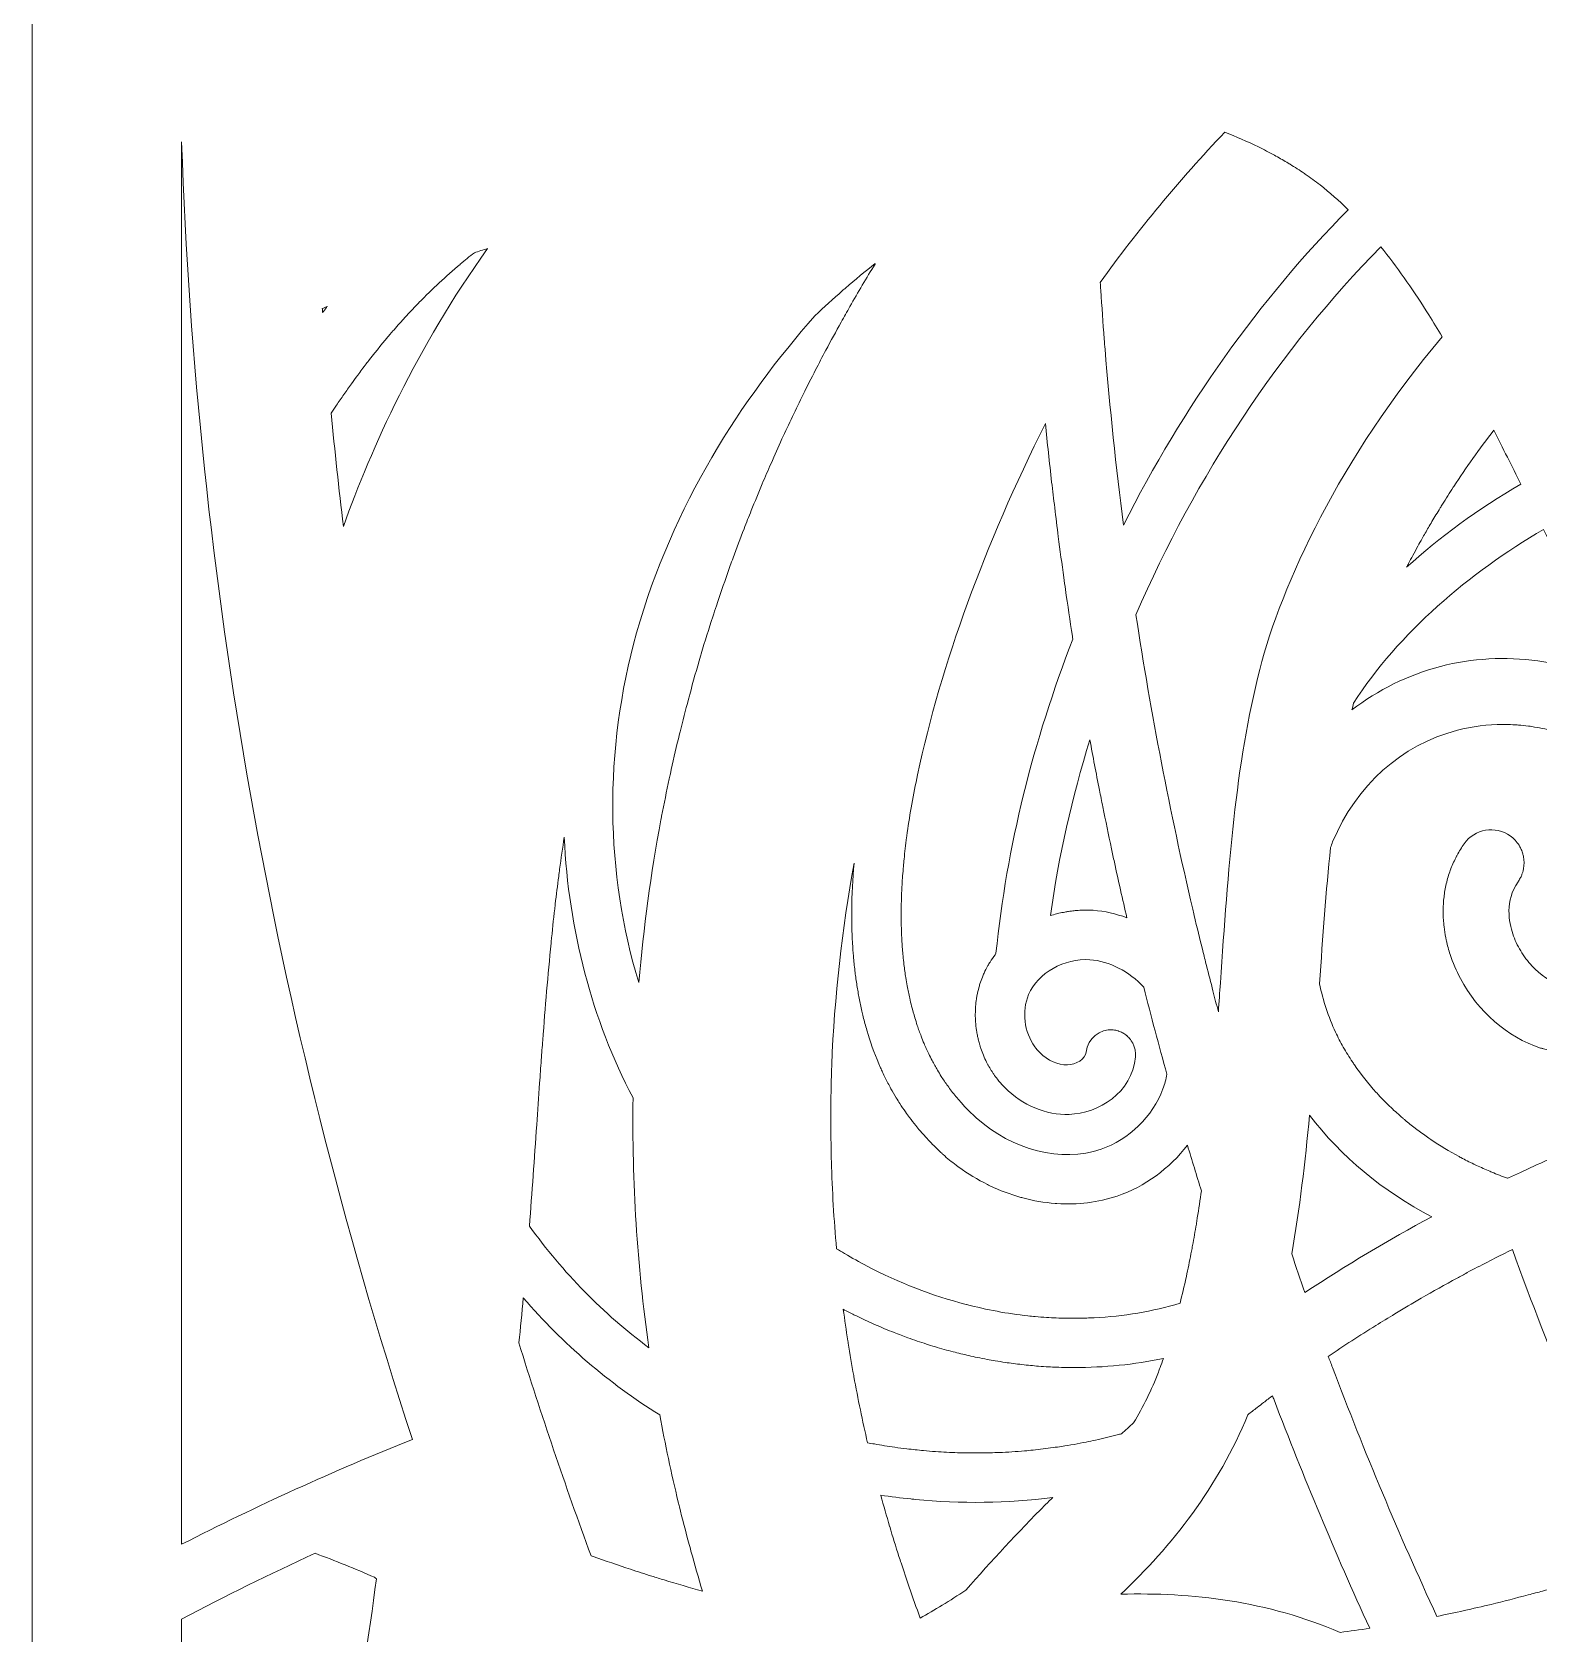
# Model space of a CAD drawing. Header units: millimetres. Extents: x -131 to 670, y -112 to 1620.
# Drawn here: x 284.9 to 345.3, y 655.9 to 720.2 of the extents above; entities that cross this region are included whole.
import ezdxf

# ---------------------------------------------------------------- set-up
doc = ezdxf.new("R2010")
doc.units = ezdxf.units.MM
doc.header["$MEASUREMENT"] = 0
doc.layers.add('Layer 2', color=7, linetype='Continuous')

msp = doc.modelspace()

# ---------------------------------------------------------------- linework, layer by layer
at = {"layer": 'Layer 2', "lineweight": 0}
msp.add_lwpolyline([(284.877, 1037.052), (284.877, 475.825), (670.175, 475.825), (670.175, 1037.052), (284.877, 1037.052)], dxfattribs=at)
for points, knots in [([(328.653, 700.398), (328.354, 702.739), (328.107, 705.092), (327.915, 707.457), (327.904, 707.593), (327.892, 707.73), (327.882, 707.867), (327.831, 708.518), (327.785, 709.17), (327.743, 709.824), (327.736, 709.929), (327.728, 710.033), (327.722, 710.139), (329.238, 712.246), (330.904, 714.26), (332.713, 716.163), (333.166, 715.988), (333.619, 715.792), (334.065, 715.575), (334.173, 715.522), (334.28, 715.465), (334.387, 715.409), (334.494, 715.354), (334.601, 715.301), (334.707, 715.243), (334.875, 715.152), (335.04, 715.055), (335.205, 714.956), (335.248, 714.93), (335.291, 714.907), (335.334, 714.88), (335.528, 714.762), (335.719, 714.638), (335.907, 714.509), (335.92, 714.5), (335.933, 714.492), (335.946, 714.483), (336.146, 714.345), (336.344, 714.201), (336.538, 714.05), (336.539, 714.05), (336.539, 714.049), (336.54, 714.048), (336.928, 713.747), (337.301, 713.42), (337.653, 713.066), (337.657, 713.062), (337.661, 713.058), (337.665, 713.054), (334.112, 709.468), (331.036, 705.131), (328.653, 700.398)], [0, 0, 0, 0, 1, 1, 1, 2, 2, 2, 3, 3, 3, 4, 4, 4, 5, 5, 5, 6, 6, 6, 7, 7, 7, 8, 8, 8, 9, 9, 9, 10, 10, 10, 11, 11, 11, 12, 12, 12, 13, 13, 13, 14, 14, 14, 15, 15, 15, 16, 16, 16, 17, 17, 17, 17]), ([(290.877, 715.773), (291.48, 698.283), (294.558, 680.789), (300.13, 663.72), (296.97, 662.458), (293.885, 661.05), (290.877, 659.512), (290.877, 659.512), (290.877, 715.773), (290.877, 715.773)], [0, 0, 0, 0, 1, 1, 1, 2, 2, 2, 3, 3, 3, 3]), ([(297.086, 705.209), (297.185, 705.356), (297.284, 705.502), (297.384, 705.646), (297.485, 705.791), (297.586, 705.934), (297.688, 706.076), (297.771, 706.19), (297.853, 706.303), (297.937, 706.416), (298.05, 706.568), (298.162, 706.722), (298.277, 706.871), (298.322, 706.93), (298.369, 706.988), (298.415, 707.046), (298.69, 707.401), (298.969, 707.743), (299.252, 708.074), (299.281, 708.108), (299.31, 708.142), (299.338, 708.176), (299.488, 708.348), (299.638, 708.516), (299.788, 708.682), (299.828, 708.725), (299.867, 708.768), (299.907, 708.811), (300.065, 708.983), (300.224, 709.153), (300.384, 709.317), (300.388, 709.321), (300.392, 709.324), (300.396, 709.329), (300.932, 709.878), (301.481, 710.39), (302.043, 710.863), (302.044, 710.865), (302.046, 710.866), (302.048, 710.868), (302.236, 711.026), (302.425, 711.181), (302.617, 711.33), (302.792, 711.384), (302.965, 711.442), (303.142, 711.493), (300.285, 707.484), (298.502, 703.529), (297.363, 700.351), (297.18, 701.862), (297.021, 703.378), (296.876, 704.895), (296.945, 705.001), (297.016, 705.105), (297.086, 705.209)], [0, 0, 0, 0, 1, 1, 1, 2, 2, 2, 3, 3, 3, 4, 4, 4, 5, 5, 5, 6, 6, 6, 7, 7, 7, 8, 8, 8, 9, 9, 9, 10, 10, 10, 11, 11, 11, 12, 12, 12, 13, 13, 13, 14, 14, 14, 15, 15, 15, 16, 16, 16, 17, 17, 17, 18, 18, 18, 18]), ([(334.118, 694.608), (333.144, 690.822), (332.85, 686.556), (332.539, 682.039), (332.513, 681.653), (332.486, 681.266), (332.459, 680.879), (332.385, 681.156), (332.315, 681.435), (332.243, 681.712), (332.155, 682.053), (332.065, 682.393), (331.979, 682.735), (331.93, 682.931), (331.883, 683.127), (331.834, 683.323), (331.718, 683.795), (331.602, 684.266), (331.49, 684.738), (331.47, 684.825), (331.45, 684.912), (331.43, 684.998), (330.516, 688.891), (329.759, 692.829), (329.154, 696.806), (331.55, 702.366), (334.939, 707.479), (338.977, 711.57), (338.978, 711.569), (338.98, 711.567), (338.981, 711.564), (339.614, 710.771), (340.216, 709.911), (340.794, 709.004), (340.83, 708.948), (340.867, 708.891), (340.903, 708.834), (341.084, 708.546), (341.264, 708.255), (341.44, 707.959), (337.314, 703.068), (334.994, 698.014), (334.118, 694.608)], [0, 0, 0, 0, 1, 1, 1, 2, 2, 2, 3, 3, 3, 4, 4, 4, 5, 5, 5, 6, 6, 6, 7, 7, 7, 8, 8, 8, 9, 9, 9, 10, 10, 10, 11, 11, 11, 12, 12, 12, 13, 13, 13, 14, 14, 14, 14]), ([(309.214, 682.051), (309.214, 682.049), (309.214, 682.049), (309.214, 682.048), (307.874, 686.405), (307.796, 691.343), (309.127, 696.076), (310.572, 701.214), (313.33, 705.459), (316.28, 708.802), (316.28, 708.802), (316.28, 708.802), (316.28, 708.803), (316.64, 709.146), (317.009, 709.482), (317.386, 709.81), (317.426, 709.844), (317.464, 709.878), (317.503, 709.912), (317.892, 710.248), (318.291, 710.576), (318.7, 710.894), (318.696, 710.887), (318.693, 710.881), (318.688, 710.874), (318.343, 710.312), (318.008, 709.743), (317.68, 709.17), (317.561, 708.962), (317.448, 708.752), (317.331, 708.542), (317.122, 708.169), (316.914, 707.796), (316.713, 707.419), (316.574, 707.156), (316.44, 706.891), (316.303, 706.627), (316.136, 706.301), (315.967, 705.975), (315.805, 705.647), (315.659, 705.351), (315.517, 705.054), (315.376, 704.756), (315.376, 704.755), (315.375, 704.754), (315.374, 704.753), (315.233, 704.455), (315.091, 704.157), (314.954, 703.857), (314.805, 703.532), (314.661, 703.205), (314.517, 702.877), (314.398, 702.604), (314.28, 702.332), (314.164, 702.058), (314.014, 701.703), (313.868, 701.346), (313.724, 700.988), (313.626, 700.744), (313.53, 700.5), (313.435, 700.255), (313.284, 699.867), (313.137, 699.477), (312.993, 699.086), (312.918, 698.88), (312.845, 698.673), (312.772, 698.466), (312.618, 698.035), (312.468, 697.603), (312.324, 697.168), (312.323, 697.167), (312.323, 697.167), (312.323, 697.166), (312.275, 697.02), (312.229, 696.874), (312.181, 696.727), (312.021, 696.231), (311.863, 695.734), (311.714, 695.234), (311.704, 695.204), (311.696, 695.173), (311.688, 695.142), (311.536, 694.633), (311.394, 694.121), (311.255, 693.607), (311.238, 693.543), (311.221, 693.478), (311.204, 693.413), (311.088, 692.978), (310.976, 692.542), (310.869, 692.105), (310.846, 692.01), (310.822, 691.916), (310.8, 691.822), (310.688, 691.358), (310.58, 690.894), (310.479, 690.427), (310.465, 690.361), (310.45, 690.296), (310.435, 690.229), (310.328, 689.728), (310.226, 689.225), (310.13, 688.722), (310.121, 688.673), (310.112, 688.625), (310.103, 688.576), (309.698, 686.42), (309.401, 684.242), (309.214, 682.051)], [0, 0, 0, 0, 1, 1, 1, 2, 2, 2, 3, 3, 3, 4, 4, 4, 5, 5, 5, 6, 6, 6, 7, 7, 7, 8, 8, 8, 9, 9, 9, 10, 10, 10, 11, 11, 11, 12, 12, 12, 13, 13, 13, 14, 14, 14, 15, 15, 15, 16, 16, 16, 17, 17, 17, 18, 18, 18, 19, 19, 19, 20, 20, 20, 21, 21, 21, 22, 22, 22, 23, 23, 23, 24, 24, 24, 25, 25, 25, 26, 26, 26, 27, 27, 27, 28, 28, 28, 29, 29, 29, 30, 30, 30, 31, 31, 31, 32, 32, 32, 33, 33, 33, 34, 34, 34, 35, 35, 35, 36, 36, 36, 36]), ([(296.723, 709.178), (296.712, 709.163), (296.7, 709.147), (296.688, 709.132), (296.635, 709.065), (296.582, 708.994), (296.529, 708.927), (296.525, 708.98), (296.522, 709.033), (296.519, 709.086), (296.587, 709.116), (296.655, 709.148), (296.723, 709.178)], [0, 0, 0, 0, 1, 1, 1, 2, 2, 2, 3, 3, 3, 4, 4, 4, 4]), ([(319.756, 685.643), (319.761, 685.751), (319.764, 685.858), (319.771, 685.967), (319.785, 686.211), (319.805, 686.461), (319.828, 686.713), (319.836, 686.809), (319.843, 686.903), (319.852, 687.001), (319.881, 687.285), (319.917, 687.576), (319.956, 687.869), (319.965, 687.938), (319.972, 688.006), (319.982, 688.075), (320.086, 688.818), (320.223, 689.588), (320.394, 690.386), (321.346, 694.845), (323.073, 699.577), (325.521, 704.484), (325.598, 703.698), (325.683, 702.913), (325.772, 702.129), (325.811, 701.785), (325.855, 701.442), (325.896, 701.099), (325.943, 700.712), (325.989, 700.325), (326.038, 699.939), (326.109, 699.392), (326.183, 698.846), (326.259, 698.3), (326.282, 698.139), (326.304, 697.977), (326.327, 697.815), (326.416, 697.191), (326.509, 696.568), (326.605, 695.946), (326.611, 695.907), (326.617, 695.867), (326.623, 695.828), (325.037, 691.753), (323.969, 687.487), (323.539, 683.223), (323.525, 683.205), (323.514, 683.185), (323.501, 683.167), (323.429, 683.071), (323.363, 682.972), (323.3, 682.871), (323.271, 682.823), (323.243, 682.776), (323.216, 682.728), (323.161, 682.629), (323.109, 682.529), (323.062, 682.425), (323.05, 682.399), (323.035, 682.375), (323.023, 682.348), (323.011, 682.32), (323.003, 682.29), (322.992, 682.261), (322.957, 682.172), (322.924, 682.083), (322.896, 681.992), (322.879, 681.941), (322.864, 681.89), (322.85, 681.838), (322.825, 681.744), (322.803, 681.65), (322.785, 681.555), (322.774, 681.501), (322.765, 681.448), (322.757, 681.394), (322.742, 681.294), (322.73, 681.194), (322.722, 681.093), (322.718, 681.044), (322.715, 680.995), (322.714, 680.946), (322.709, 680.839), (322.708, 680.731), (322.712, 680.624), (322.713, 680.604), (322.711, 680.584), (322.712, 680.565), (322.713, 680.53), (322.719, 680.496), (322.721, 680.461), (322.727, 680.385), (322.733, 680.308), (322.743, 680.232), (322.749, 680.181), (322.758, 680.131), (322.766, 680.081), (322.777, 680.016), (322.788, 679.952), (322.802, 679.888), (322.812, 679.838), (322.824, 679.788), (322.836, 679.739), (322.853, 679.672), (322.872, 679.606), (322.891, 679.54), (322.905, 679.495), (322.917, 679.451), (322.932, 679.407), (322.963, 679.316), (322.997, 679.225), (323.034, 679.135), (323.044, 679.111), (323.054, 679.087), (323.064, 679.062), (323.106, 678.966), (323.152, 678.873), (323.201, 678.78), (323.219, 678.746), (323.239, 678.713), (323.258, 678.679), (323.297, 678.61), (323.337, 678.542), (323.381, 678.476), (323.403, 678.442), (323.425, 678.408), (323.448, 678.374), (323.495, 678.307), (323.545, 678.24), (323.596, 678.175), (323.617, 678.148), (323.637, 678.121), (323.659, 678.095), (323.735, 678.004), (323.813, 677.916), (323.896, 677.833), (324.608, 677.121), (325.546, 676.73), (326.47, 676.76), (327.655, 676.8), (328.991, 677.621), (329.135, 679.064), (329.143, 679.144), (329.138, 679.222), (329.127, 679.298), (329.125, 679.317), (329.12, 679.334), (329.116, 679.352), (329.105, 679.407), (329.091, 679.461), (329.071, 679.513), (329.062, 679.535), (329.053, 679.557), (329.043, 679.579), (329.021, 679.625), (328.996, 679.668), (328.967, 679.711), (328.954, 679.73), (328.943, 679.751), (328.928, 679.77), (328.889, 679.82), (328.846, 679.866), (328.798, 679.908), (328.791, 679.914), (328.786, 679.921), (328.78, 679.927), (328.734, 679.965), (328.683, 679.998), (328.63, 680.028), (328.623, 680.032), (328.616, 680.035), (328.608, 680.039), (328.56, 680.064), (328.51, 680.086), (328.457, 680.103), (328.449, 680.106), (328.441, 680.109), (328.433, 680.111), (328.373, 680.129), (328.31, 680.144), (328.244, 680.15), (327.699, 680.205), (327.213, 679.807), (327.159, 679.261), (327.131, 678.979), (326.737, 678.756), (326.403, 678.745), (326.032, 678.733), (325.618, 678.917), (325.297, 679.238), (325.224, 679.311), (325.157, 679.39), (325.097, 679.474), (324.672, 680.065), (324.563, 680.898), (324.849, 681.566), (325.22, 682.434), (326.277, 683.036), (327.306, 682.966), (328.09, 682.913), (328.879, 682.497), (329.465, 681.862), (329.761, 680.694), (330.073, 679.53), (330.396, 678.37), (330.356, 678.17), (330.307, 677.973), (330.236, 677.783), (329.825, 676.673), (328.874, 675.746), (327.754, 675.364), (326.166, 674.821), (324.2, 675.316), (322.745, 676.626), (322.561, 676.791), (322.385, 676.964), (322.218, 677.146), (322.182, 677.184), (322.151, 677.226), (322.117, 677.265), (321.994, 677.404), (321.872, 677.543), (321.758, 677.691), (321.705, 677.76), (321.657, 677.835), (321.606, 677.906), (321.516, 678.031), (321.426, 678.155), (321.342, 678.285), (321.291, 678.366), (321.245, 678.451), (321.196, 678.534), (321.12, 678.662), (321.044, 678.79), (320.974, 678.924), (320.927, 679.012), (320.886, 679.104), (320.843, 679.194), (320.777, 679.33), (320.712, 679.465), (320.653, 679.606), (320.613, 679.7), (320.577, 679.798), (320.539, 679.895), (320.484, 680.039), (320.429, 680.183), (320.38, 680.332), (320.346, 680.432), (320.316, 680.535), (320.285, 680.638), (320.239, 680.79), (320.195, 680.944), (320.155, 681.102), (320.128, 681.207), (320.104, 681.314), (320.079, 681.422), (320.043, 681.584), (320.008, 681.748), (319.978, 681.916), (319.958, 682.025), (319.939, 682.136), (319.922, 682.247), (319.894, 682.421), (319.87, 682.597), (319.849, 682.776), (319.836, 682.888), (319.823, 683), (319.812, 683.114), (319.794, 683.301), (319.78, 683.49), (319.769, 683.682), (319.762, 683.795), (319.755, 683.908), (319.75, 684.023), (319.742, 684.225), (319.739, 684.43), (319.738, 684.637), (319.737, 684.749), (319.735, 684.861), (319.737, 684.975), (319.739, 685.194), (319.747, 685.418), (319.756, 685.643)], [0, 0, 0, 0, 1, 1, 1, 2, 2, 2, 3, 3, 3, 4, 4, 4, 5, 5, 5, 6, 6, 6, 7, 7, 7, 8, 8, 8, 9, 9, 9, 10, 10, 10, 11, 11, 11, 12, 12, 12, 13, 13, 13, 14, 14, 14, 15, 15, 15, 16, 16, 16, 17, 17, 17, 18, 18, 18, 19, 19, 19, 20, 20, 20, 21, 21, 21, 22, 22, 22, 23, 23, 23, 24, 24, 24, 25, 25, 25, 26, 26, 26, 27, 27, 27, 28, 28, 28, 29, 29, 29, 30, 30, 30, 31, 31, 31, 32, 32, 32, 33, 33, 33, 34, 34, 34, 35, 35, 35, 36, 36, 36, 37, 37, 37, 38, 38, 38, 39, 39, 39, 40, 40, 40, 41, 41, 41, 42, 42, 42, 43, 43, 43, 44, 44, 44, 45, 45, 45, 46, 46, 46, 47, 47, 47, 48, 48, 48, 49, 49, 49, 50, 50, 50, 51, 51, 51, 52, 52, 52, 53, 53, 53, 54, 54, 54, 55, 55, 55, 56, 56, 56, 57, 57, 57, 58, 58, 58, 59, 59, 59, 60, 60, 60, 61, 61, 61, 62, 62, 62, 63, 63, 63, 64, 64, 64, 65, 65, 65, 66, 66, 66, 67, 67, 67, 68, 68, 68, 69, 69, 69, 70, 70, 70, 71, 71, 71, 72, 72, 72, 73, 73, 73, 74, 74, 74, 75, 75, 75, 76, 76, 76, 77, 77, 77, 78, 78, 78, 79, 79, 79, 80, 80, 80, 81, 81, 81, 82, 82, 82, 83, 83, 83, 84, 84, 84, 85, 85, 85, 86, 86, 86, 87, 87, 87, 88, 88, 88, 89, 89, 89, 90, 90, 90, 91, 91, 91, 92, 92, 92, 93, 93, 93, 94, 94, 94, 94]), ([(344.59, 702.044), (342.858, 701.044), (341.33, 699.911), (340.008, 698.709), (340.034, 698.759), (340.059, 698.809), (340.085, 698.859), (340.141, 698.967), (340.199, 699.075), (340.257, 699.184), (340.325, 699.31), (340.393, 699.436), (340.463, 699.563), (340.518, 699.661), (340.572, 699.76), (340.628, 699.859), (340.712, 700.007), (340.797, 700.156), (340.884, 700.306), (340.93, 700.384), (340.976, 700.464), (341.023, 700.543), (341.131, 700.724), (341.241, 700.906), (341.354, 701.089), (341.385, 701.139), (341.415, 701.19), (341.447, 701.24), (341.587, 701.465), (341.731, 701.692), (341.879, 701.919), (341.886, 701.929), (341.893, 701.94), (341.9, 701.951), (342.39, 702.699), (342.923, 703.456), (343.502, 704.211), (343.871, 703.493), (344.23, 702.768), (344.59, 702.044)], [0, 0, 0, 0, 1, 1, 1, 2, 2, 2, 3, 3, 3, 4, 4, 4, 5, 5, 5, 6, 6, 6, 7, 7, 7, 8, 8, 8, 9, 9, 9, 10, 10, 10, 11, 11, 11, 12, 12, 12, 13, 13, 13, 13]), ([(337.882, 693.264), (339.697, 696.088), (342.511, 698.475), (345.497, 700.23), (346.059, 699.098), (346.616, 697.991), (347.182, 696.919), (347.204, 696.877), (347.227, 696.834), (347.249, 696.792), (347.516, 696.289), (347.784, 695.794), (348.056, 695.309), (348.087, 695.255), (348.117, 695.202), (348.148, 695.148), (348.418, 694.671), (348.691, 694.201), (348.971, 693.743), (348.977, 693.732), (348.984, 693.72), (348.99, 693.709), (346.709, 694.999), (343.903, 695.396), (341.371, 694.731), (340.051, 694.384), (338.855, 693.791), (337.817, 692.985), (337.839, 693.078), (337.861, 693.171), (337.882, 693.264)], [0, 0, 0, 0, 1, 1, 1, 2, 2, 2, 3, 3, 3, 4, 4, 4, 5, 5, 5, 6, 6, 6, 7, 7, 7, 8, 8, 8, 9, 9, 9, 10, 10, 10, 10]), ([(351.019, 677.023), (350.626, 676.89), (350.233, 676.754), (349.842, 676.612), (349.682, 676.554), (349.524, 676.49), (349.365, 676.431), (348.975, 676.286), (348.586, 676.14), (348.199, 675.988), (348.162, 675.973), (348.126, 675.96), (348.089, 675.946), (347.916, 675.877), (347.744, 675.807), (347.571, 675.737), (347.52, 675.716), (347.47, 675.694), (347.42, 675.673), (347.098, 675.543), (346.777, 675.409), (346.458, 675.272), (346.401, 675.248), (346.343, 675.226), (346.287, 675.202), (346.115, 675.128), (345.943, 675.055), (345.772, 674.98), (345.738, 674.964), (345.704, 674.948), (345.669, 674.933), (345.294, 674.767), (344.92, 674.596), (344.548, 674.422), (344.388, 674.349), (344.225, 674.279), (344.066, 674.203), (344.063, 674.202), (344.062, 674.201), (344.06, 674.2), (343.845, 674.277), (343.632, 674.359), (343.423, 674.446), (343.396, 674.457), (343.37, 674.468), (343.344, 674.479), (343.165, 674.554), (342.988, 674.633), (342.813, 674.715), (342.776, 674.733), (342.738, 674.751), (342.7, 674.768), (342.526, 674.852), (342.354, 674.939), (342.185, 675.029), (342.161, 675.042), (342.136, 675.054), (342.112, 675.067), (341.721, 675.279), (341.343, 675.508), (340.981, 675.753), (340.954, 675.771), (340.928, 675.79), (340.901, 675.808), (340.753, 675.911), (340.606, 676.016), (340.463, 676.123), (340.425, 676.152), (340.388, 676.18), (340.351, 676.209), (340.212, 676.316), (340.076, 676.425), (339.942, 676.537), (339.914, 676.561), (339.885, 676.584), (339.857, 676.608), (339.696, 676.746), (339.539, 676.886), (339.387, 677.031), (339.211, 677.198), (339.043, 677.371), (338.88, 677.546), (338.85, 677.579), (338.821, 677.611), (338.791, 677.643), (338.471, 677.997), (338.178, 678.367), (337.914, 678.751), (337.887, 678.791), (337.86, 678.83), (337.834, 678.87), (337.705, 679.063), (337.582, 679.258), (337.468, 679.458), (337.357, 679.654), (337.254, 679.854), (337.158, 680.059), (336.872, 680.675), (336.658, 681.328), (336.516, 681.999), (336.646, 683.882), (336.778, 685.716), (336.957, 687.47), (336.986, 687.544), (337.012, 687.618), (337.042, 687.691), (338.008, 689.986), (339.785, 691.576), (342.045, 692.17), (342.642, 692.327), (343.26, 692.401), (343.879, 692.403), (344.008, 692.403), (344.137, 692.401), (344.266, 692.395), (344.343, 692.391), (344.42, 692.386), (344.497, 692.38), (344.63, 692.369), (344.764, 692.355), (344.897, 692.338), (344.979, 692.327), (345.061, 692.315), (345.142, 692.302), (345.278, 692.28), (345.413, 692.254), (345.547, 692.225), (345.619, 692.209), (345.691, 692.192), (345.763, 692.174), (345.899, 692.141), (346.034, 692.103), (346.167, 692.062), (346.238, 692.04), (346.309, 692.018), (346.379, 691.994), (346.515, 691.948), (346.65, 691.899), (346.783, 691.845), (346.848, 691.819), (346.913, 691.792), (346.978, 691.764), (347.113, 691.705), (347.246, 691.643), (347.377, 691.576), (347.432, 691.549), (347.486, 691.521), (347.54, 691.492), (347.674, 691.419), (347.806, 691.343), (347.936, 691.262), (347.991, 691.228), (348.045, 691.193), (348.099, 691.158), (348.233, 691.069), (348.365, 690.977), (348.492, 690.88), (348.51, 690.867), (348.529, 690.855), (348.546, 690.841), (348.657, 690.755), (348.764, 690.665), (348.868, 690.572), (348.887, 690.556), (348.905, 690.538), (348.924, 690.522), (349.006, 690.447), (349.087, 690.37), (349.165, 690.292), (349.19, 690.266), (349.215, 690.24), (349.24, 690.214), (349.312, 690.139), (349.382, 690.063), (349.45, 689.986), (349.473, 689.96), (349.496, 689.934), (349.518, 689.908), (349.597, 689.815), (349.674, 689.72), (349.747, 689.623), (349.755, 689.613), (349.763, 689.604), (349.771, 689.593), (349.852, 689.486), (349.928, 689.376), (350.002, 689.264), (350.021, 689.236), (350.038, 689.208), (350.056, 689.179), (350.108, 689.097), (350.159, 689.015), (350.207, 688.931), (350.231, 688.89), (350.254, 688.849), (350.276, 688.807), (350.317, 688.734), (350.356, 688.66), (350.393, 688.585), (350.416, 688.541), (350.438, 688.496), (350.459, 688.451), (350.495, 688.375), (350.529, 688.298), (350.562, 688.22), (350.58, 688.178), (350.599, 688.137), (350.615, 688.095), (350.661, 687.982), (350.703, 687.868), (350.741, 687.754), (350.756, 687.709), (350.768, 687.664), (350.782, 687.619), (350.805, 687.545), (350.827, 687.471), (350.847, 687.397), (350.862, 687.34), (350.875, 687.283), (350.889, 687.226), (350.903, 687.164), (350.917, 687.101), (350.93, 687.038), (350.942, 686.978), (350.953, 686.917), (350.963, 686.856), (350.973, 686.797), (350.981, 686.738), (350.988, 686.68), (350.997, 686.617), (351.006, 686.554), (351.011, 686.491), (351.017, 686.436), (351.019, 686.38), (351.023, 686.325), (351.026, 686.266), (351.032, 686.208), (351.033, 686.15), (351.038, 685.967), (351.031, 685.786), (351.016, 685.606), (351.013, 685.578), (351.011, 685.55), (351.008, 685.522), (350.989, 685.343), (350.963, 685.165), (350.923, 684.991), (350.673, 683.909), (349.875, 682.873), (348.839, 682.287), (347.969, 681.794), (347.031, 681.671), (346.199, 681.941), (345.78, 682.077), (345.377, 682.353), (345.038, 682.716), (344.869, 682.896), (344.715, 683.099), (344.584, 683.317), (344.454, 683.534), (344.346, 683.766), (344.266, 684.006), (344.116, 684.461), (343.944, 685.334), (344.479, 686.087), (344.512, 686.133), (344.535, 686.183), (344.561, 686.232), (344.573, 686.253), (344.588, 686.274), (344.598, 686.296), (344.618, 686.34), (344.632, 686.385), (344.648, 686.43), (344.659, 686.463), (344.671, 686.495), (344.679, 686.528), (344.69, 686.571), (344.697, 686.614), (344.703, 686.657), (344.709, 686.694), (344.714, 686.73), (344.716, 686.766), (344.719, 686.808), (344.719, 686.849), (344.718, 686.89), (344.717, 686.93), (344.714, 686.969), (344.709, 687.009), (344.705, 687.047), (344.699, 687.085), (344.692, 687.122), (344.683, 687.165), (344.67, 687.207), (344.657, 687.249), (344.647, 687.282), (344.637, 687.315), (344.625, 687.348), (344.605, 687.396), (344.58, 687.443), (344.555, 687.489), (344.542, 687.513), (344.532, 687.537), (344.517, 687.56), (344.473, 687.629), (344.424, 687.695), (344.367, 687.756), (344.307, 687.821), (344.24, 687.88), (344.165, 687.933), (343.57, 688.356), (342.744, 688.217), (342.32, 687.621), (342.214, 687.472), (342.121, 687.315), (342.034, 687.155), (342.028, 687.143), (342.021, 687.132), (342.015, 687.12), (341.93, 686.96), (341.854, 686.795), (341.789, 686.626), (341.787, 686.622), (341.786, 686.619), (341.785, 686.615), (341.719, 686.445), (341.664, 686.27), (341.619, 686.092), (341.618, 686.088), (341.617, 686.084), (341.616, 686.08), (341.572, 685.905), (341.539, 685.727), (341.516, 685.546), (341.513, 685.529), (341.511, 685.512), (341.509, 685.495), (341.487, 685.315), (341.472, 685.134), (341.47, 684.95), (341.468, 684.77), (341.48, 684.588), (341.497, 684.405), (341.5, 684.366), (341.506, 684.328), (341.51, 684.29), (341.527, 684.143), (341.551, 683.995), (341.581, 683.847), (341.589, 683.806), (341.596, 683.764), (341.606, 683.723), (341.646, 683.541), (341.693, 683.359), (341.754, 683.178), (341.864, 682.844), (342.003, 682.522), (342.166, 682.215), (342.873, 680.89), (344.042, 679.859), (345.383, 679.423), (345.423, 679.41), (345.465, 679.403), (345.505, 679.391), (345.632, 679.353), (345.759, 679.318), (345.888, 679.289), (345.961, 679.273), (346.035, 679.26), (346.109, 679.247), (346.213, 679.228), (346.318, 679.212), (346.423, 679.199), (346.5, 679.19), (346.576, 679.18), (346.653, 679.174), (346.773, 679.164), (346.893, 679.16), (347.014, 679.159), (347.102, 679.157), (347.189, 679.156), (347.277, 679.159), (347.405, 679.163), (347.532, 679.171), (347.659, 679.183), (347.726, 679.19), (347.793, 679.197), (347.86, 679.206), (348.012, 679.226), (348.164, 679.251), (348.316, 679.284), (348.38, 679.297), (348.443, 679.314), (348.506, 679.33), (348.619, 679.358), (348.731, 679.389), (348.843, 679.424), (348.907, 679.443), (348.97, 679.461), (349.033, 679.483), (349.182, 679.534), (349.33, 679.593), (349.477, 679.656), (349.543, 679.684), (349.609, 679.714), (349.674, 679.745), (349.796, 679.802), (349.916, 679.863), (350.036, 679.928), (350.072, 679.947), (350.108, 679.962), (350.144, 679.983), (350.566, 680.221), (350.96, 680.503), (351.322, 680.82), (352.314, 681.692), (353.051, 682.828), (353.408, 684.055), (353.425, 684.109), (353.439, 684.164), (353.454, 684.219), (353.469, 684.278), (353.489, 684.336), (353.502, 684.395), (353.583, 684.745), (353.632, 685.101), (353.659, 685.459), (353.661, 685.488), (353.663, 685.516), (353.665, 685.545), (353.715, 686.348), (353.636, 687.164), (353.436, 687.963), (353.449, 687.95), (353.462, 687.938), (353.474, 687.926), (353.724, 687.668), (353.977, 687.417), (354.234, 687.17), (354.325, 687.082), (354.418, 686.995), (354.51, 686.908), (354.698, 686.731), (354.888, 686.556), (355.079, 686.384), (355.177, 686.296), (355.275, 686.208), (355.374, 686.121), (355.611, 685.914), (355.851, 685.71), (356.093, 685.511), (356.507, 685.17), (356.93, 684.841), (357.359, 684.523), (357.453, 684.454), (357.548, 684.388), (357.642, 684.32), (357.939, 684.105), (358.24, 683.896), (358.544, 683.692), (358.658, 683.616), (358.772, 683.541), (358.887, 683.467), (359.196, 683.267), (359.509, 683.073), (359.825, 682.884), (359.921, 682.827), (360.015, 682.768), (360.112, 682.712), (360.528, 682.47), (360.947, 682.235), (361.374, 682.013), (360.977, 681.083), (360.505, 680.201), (359.956, 679.384), (359.539, 679.304), (359.123, 679.22), (358.708, 679.131), (356.097, 678.583), (353.53, 677.878), (351.019, 677.023)], [0, 0, 0, 0, 1, 1, 1, 2, 2, 2, 3, 3, 3, 4, 4, 4, 5, 5, 5, 6, 6, 6, 7, 7, 7, 8, 8, 8, 9, 9, 9, 10, 10, 10, 11, 11, 11, 12, 12, 12, 13, 13, 13, 14, 14, 14, 15, 15, 15, 16, 16, 16, 17, 17, 17, 18, 18, 18, 19, 19, 19, 20, 20, 20, 21, 21, 21, 22, 22, 22, 23, 23, 23, 24, 24, 24, 25, 25, 25, 26, 26, 26, 27, 27, 27, 28, 28, 28, 29, 29, 29, 30, 30, 30, 31, 31, 31, 32, 32, 32, 33, 33, 33, 34, 34, 34, 35, 35, 35, 36, 36, 36, 37, 37, 37, 38, 38, 38, 39, 39, 39, 40, 40, 40, 41, 41, 41, 42, 42, 42, 43, 43, 43, 44, 44, 44, 45, 45, 45, 46, 46, 46, 47, 47, 47, 48, 48, 48, 49, 49, 49, 50, 50, 50, 51, 51, 51, 52, 52, 52, 53, 53, 53, 54, 54, 54, 55, 55, 55, 56, 56, 56, 57, 57, 57, 58, 58, 58, 59, 59, 59, 60, 60, 60, 61, 61, 61, 62, 62, 62, 63, 63, 63, 64, 64, 64, 65, 65, 65, 66, 66, 66, 67, 67, 67, 68, 68, 68, 69, 69, 69, 70, 70, 70, 71, 71, 71, 72, 72, 72, 73, 73, 73, 74, 74, 74, 75, 75, 75, 76, 76, 76, 77, 77, 77, 78, 78, 78, 79, 79, 79, 80, 80, 80, 81, 81, 81, 82, 82, 82, 83, 83, 83, 84, 84, 84, 85, 85, 85, 86, 86, 86, 87, 87, 87, 88, 88, 88, 89, 89, 89, 90, 90, 90, 91, 91, 91, 92, 92, 92, 93, 93, 93, 94, 94, 94, 95, 95, 95, 96, 96, 96, 97, 97, 97, 98, 98, 98, 99, 99, 99, 100, 100, 100, 101, 101, 101, 102, 102, 102, 103, 103, 103, 104, 104, 104, 105, 105, 105, 106, 106, 106, 107, 107, 107, 108, 108, 108, 109, 109, 109, 110, 110, 110, 111, 111, 111, 112, 112, 112, 113, 113, 113, 114, 114, 114, 115, 115, 115, 116, 116, 116, 117, 117, 117, 118, 118, 118, 119, 119, 119, 120, 120, 120, 121, 121, 121, 122, 122, 122, 123, 123, 123, 124, 124, 124, 125, 125, 125, 126, 126, 126, 127, 127, 127, 128, 128, 128, 129, 129, 129, 130, 130, 130, 131, 131, 131, 132, 132, 132, 133, 133, 133, 134, 134, 134, 135, 135, 135, 136, 136, 136, 137, 137, 137, 138, 138, 138, 139, 139, 139, 140, 140, 140, 141, 141, 141, 142, 142, 142, 143, 143, 143, 144, 144, 144, 145, 145, 145, 146, 146, 146, 147, 147, 147, 148, 148, 148, 149, 149, 149, 150, 150, 150, 151, 151, 151, 152, 152, 152, 153, 153, 153, 154, 154, 154, 155, 155, 155, 156, 156, 156, 157, 157, 157, 158, 158, 158, 159, 159, 159, 160, 160, 160, 160]), ([(327.439, 684.948), (327.378, 684.952), (327.317, 684.949), (327.256, 684.951), (327.192, 684.953), (327.128, 684.956), (327.064, 684.955), (326.989, 684.954), (326.915, 684.949), (326.84, 684.944), (326.785, 684.94), (326.731, 684.937), (326.676, 684.931), (326.6, 684.924), (326.524, 684.914), (326.448, 684.903), (326.399, 684.895), (326.35, 684.886), (326.3, 684.877), (326.222, 684.862), (326.143, 684.848), (326.065, 684.829), (326.033, 684.822), (326.002, 684.812), (325.97, 684.803), (325.886, 684.782), (325.802, 684.762), (325.721, 684.736), (326.057, 687.107), (326.59, 689.471), (327.304, 691.79), (327.427, 691.117), (327.556, 690.445), (327.688, 689.774), (327.733, 689.55), (327.779, 689.326), (327.824, 689.101), (327.938, 688.54), (328.054, 687.979), (328.173, 687.419), (328.211, 687.24), (328.249, 687.062), (328.288, 686.883), (328.45, 686.137), (328.616, 685.392), (328.789, 684.649), (328.352, 684.811), (327.9, 684.916), (327.439, 684.948)], [0, 0, 0, 0, 1, 1, 1, 2, 2, 2, 3, 3, 3, 4, 4, 4, 5, 5, 5, 6, 6, 6, 7, 7, 7, 8, 8, 8, 9, 9, 9, 10, 10, 10, 11, 11, 11, 12, 12, 12, 13, 13, 13, 14, 14, 14, 15, 15, 15, 16, 16, 16, 16]), ([(305.117, 676.34), (305.156, 676.903), (305.195, 677.461), (305.235, 678.019), (305.257, 678.331), (305.279, 678.64), (305.301, 678.949), (305.32, 679.213), (305.34, 679.474), (305.36, 679.736), (305.46, 681.061), (305.568, 682.361), (305.694, 683.624), (305.701, 683.695), (305.708, 683.767), (305.715, 683.839), (305.76, 684.287), (305.808, 684.732), (305.859, 685.171), (305.86, 685.18), (305.861, 685.188), (305.862, 685.197), (305.905, 685.573), (305.952, 685.943), (306, 686.311), (306.012, 686.407), (306.024, 686.504), (306.037, 686.599), (306.095, 687.031), (306.156, 687.458), (306.221, 687.878), (306.221, 687.878), (306.222, 687.883), (306.222, 687.883), (306.395, 684.154), (307.33, 680.557), (308.981, 677.425), (308.981, 677.425), (308.981, 677.422), (308.981, 677.422), (308.934, 674.047), (309.15, 670.699), (309.615, 667.401), (307.787, 668.762), (306.168, 670.42), (304.826, 672.279), (304.93, 673.636), (305.024, 674.991), (305.117, 676.34)], [0, 0, 0, 0, 1, 1, 1, 2, 2, 2, 3, 3, 3, 4, 4, 4, 5, 5, 5, 6, 6, 6, 7, 7, 7, 8, 8, 8, 9, 9, 9, 10, 10, 10, 11, 11, 11, 12, 12, 12, 13, 13, 13, 14, 14, 14, 15, 15, 15, 16, 16, 16, 16]), ([(317.763, 684.08), (317.765, 684.039), (317.768, 683.998), (317.769, 683.957), (317.779, 683.72), (317.791, 683.485), (317.809, 683.254), (317.815, 683.179), (317.822, 683.107), (317.829, 683.033), (317.846, 682.837), (317.866, 682.643), (317.89, 682.451), (317.9, 682.368), (317.911, 682.286), (317.922, 682.204), (317.947, 682.025), (317.975, 681.847), (318.006, 681.672), (318.02, 681.589), (318.035, 681.506), (318.05, 681.424), (318.084, 681.249), (318.121, 681.077), (318.16, 680.907), (318.177, 680.831), (318.193, 680.756), (318.212, 680.681), (318.257, 680.497), (318.308, 680.316), (318.36, 680.138), (318.376, 680.082), (318.391, 680.025), (318.408, 679.971), (318.55, 679.506), (318.717, 679.06), (318.907, 678.633), (318.934, 678.571), (318.965, 678.511), (318.993, 678.45), (319.062, 678.303), (319.132, 678.157), (319.206, 678.015), (319.245, 677.94), (319.287, 677.866), (319.328, 677.792), (319.397, 677.668), (319.467, 677.545), (319.54, 677.424), (319.587, 677.346), (319.635, 677.27), (319.684, 677.194), (319.757, 677.081), (319.832, 676.969), (319.91, 676.859), (319.962, 676.783), (320.016, 676.708), (320.07, 676.635), (320.151, 676.527), (320.234, 676.422), (320.318, 676.317), (320.374, 676.247), (320.43, 676.177), (320.488, 676.108), (320.581, 676), (320.677, 675.895), (320.774, 675.79), (320.829, 675.731), (320.882, 675.67), (320.939, 675.613), (321.079, 675.469), (321.224, 675.329), (321.374, 675.193), (321.39, 675.178), (321.403, 675.163), (321.419, 675.149), (321.587, 674.998), (321.763, 674.857), (321.942, 674.722), (321.978, 674.695), (322.014, 674.668), (322.05, 674.642), (322.415, 674.375), (322.798, 674.144), (323.194, 673.947), (323.227, 673.931), (323.259, 673.915), (323.292, 673.9), (323.696, 673.706), (324.111, 673.55), (324.533, 673.432), (324.562, 673.424), (324.59, 673.417), (324.619, 673.409), (325.046, 673.295), (325.478, 673.221), (325.909, 673.188), (325.934, 673.186), (325.96, 673.184), (325.985, 673.183), (326.812, 673.129), (327.632, 673.223), (328.397, 673.484), (329.519, 673.868), (330.498, 674.593), (331.218, 675.524), (331.401, 674.915), (331.587, 674.306), (331.778, 673.699), (331.778, 673.699), (331.778, 673.697), (331.778, 673.697), (331.727, 673.33), (331.673, 672.968), (331.615, 672.607), (331.613, 672.593), (331.611, 672.579), (331.608, 672.565), (331.597, 672.497), (331.586, 672.431), (331.575, 672.363), (331.527, 672.072), (331.477, 671.784), (331.424, 671.497), (331.41, 671.423), (331.396, 671.349), (331.382, 671.275), (331.324, 670.97), (331.263, 670.667), (331.197, 670.367), (331.187, 670.319), (331.177, 670.27), (331.167, 670.222), (331.09, 669.873), (331.008, 669.527), (330.922, 669.186), (329.811, 668.855), (328.657, 668.661), (327.483, 668.599), (327.382, 668.594), (327.279, 668.593), (327.178, 668.59), (327.035, 668.585), (326.892, 668.58), (326.749, 668.579), (326.617, 668.578), (326.485, 668.58), (326.353, 668.582), (326.222, 668.585), (326.091, 668.589), (325.959, 668.594), (325.828, 668.6), (325.697, 668.605), (325.566, 668.614), (325.415, 668.624), (325.263, 668.638), (325.112, 668.651), (325.016, 668.66), (324.919, 668.667), (324.823, 668.678), (323.995, 668.768), (323.168, 668.921), (322.351, 669.133), (322.348, 669.133), (322.345, 669.134), (322.342, 669.135), (320.976, 669.489), (319.638, 670.007), (318.367, 670.675), (318.063, 670.835), (317.762, 671.003), (317.466, 671.181), (317.359, 671.245), (317.25, 671.306), (317.144, 671.372), (317.144, 671.373), (317.143, 671.373), (317.143, 671.373), (317.039, 672.535), (316.972, 673.704), (316.938, 674.875), (316.934, 675.006), (316.931, 675.137), (316.929, 675.268), (316.919, 675.71), (316.915, 676.153), (316.915, 676.595), (316.915, 676.744), (316.914, 676.893), (316.915, 677.043), (316.921, 677.607), (316.931, 678.172), (316.953, 678.738), (317.058, 681.476), (317.363, 684.183), (317.845, 686.845), (317.789, 686.197), (317.757, 685.57), (317.752, 684.962), (317.749, 684.663), (317.754, 684.369), (317.763, 684.08)], [0, 0, 0, 0, 1, 1, 1, 2, 2, 2, 3, 3, 3, 4, 4, 4, 5, 5, 5, 6, 6, 6, 7, 7, 7, 8, 8, 8, 9, 9, 9, 10, 10, 10, 11, 11, 11, 12, 12, 12, 13, 13, 13, 14, 14, 14, 15, 15, 15, 16, 16, 16, 17, 17, 17, 18, 18, 18, 19, 19, 19, 20, 20, 20, 21, 21, 21, 22, 22, 22, 23, 23, 23, 24, 24, 24, 25, 25, 25, 26, 26, 26, 27, 27, 27, 28, 28, 28, 29, 29, 29, 30, 30, 30, 31, 31, 31, 32, 32, 32, 33, 33, 33, 34, 34, 34, 35, 35, 35, 36, 36, 36, 37, 37, 37, 38, 38, 38, 39, 39, 39, 40, 40, 40, 41, 41, 41, 42, 42, 42, 43, 43, 43, 44, 44, 44, 45, 45, 45, 46, 46, 46, 47, 47, 47, 48, 48, 48, 49, 49, 49, 50, 50, 50, 51, 51, 51, 52, 52, 52, 53, 53, 53, 54, 54, 54, 55, 55, 55, 56, 56, 56, 57, 57, 57, 58, 58, 58, 59, 59, 59, 60, 60, 60, 61, 61, 61, 62, 62, 62, 63, 63, 63, 64, 64, 64, 65, 65, 65, 66, 66, 66, 67, 67, 67, 67]), ([(335.4, 671.162), (335.72, 672.978), (335.941, 674.849), (336.114, 676.734), (337.38, 675.067), (339.057, 673.676), (341.017, 672.651), (339.282, 671.715), (337.582, 670.708), (335.93, 669.615), (335.749, 670.129), (335.576, 670.646), (335.4, 671.162)], [0, 0, 0, 0, 1, 1, 1, 2, 2, 2, 3, 3, 3, 4, 4, 4, 4]), ([(345.466, 657.636), (345.274, 657.584), (345.079, 657.536), (344.886, 657.485), (344.393, 657.354), (343.898, 657.224), (343.4, 657.103), (342.679, 656.932), (341.954, 656.769), (341.223, 656.622), (339.704, 659.899), (338.311, 663.231), (337.036, 666.61), (336.98, 666.758), (336.921, 666.905), (336.865, 667.054), (337.492, 667.478), (338.127, 667.889), (338.768, 668.29), (339.024, 668.449), (339.283, 668.602), (339.541, 668.756), (339.891, 668.969), (340.241, 669.182), (340.595, 669.387), (341.072, 669.662), (341.553, 669.928), (342.035, 670.19), (342.17, 670.263), (342.303, 670.339), (342.437, 670.411), (342.975, 670.698), (343.517, 670.976), (344.062, 671.248), (344.125, 671.279), (344.187, 671.312), (344.25, 671.343), (345.783, 667.106), (347.518, 662.947), (349.451, 658.878), (349.45, 658.877), (349.449, 658.877), (349.448, 658.877), (348.791, 658.649), (348.129, 658.431), (347.462, 658.223), (347.427, 658.212), (347.393, 658.202), (347.358, 658.192), (346.731, 657.998), (346.101, 657.812), (345.466, 657.636)], [0, 0, 0, 0, 1, 1, 1, 2, 2, 2, 3, 3, 3, 4, 4, 4, 5, 5, 5, 6, 6, 6, 7, 7, 7, 8, 8, 8, 9, 9, 9, 10, 10, 10, 11, 11, 11, 12, 12, 12, 13, 13, 13, 14, 14, 14, 15, 15, 15, 16, 16, 16, 17, 17, 17, 17]), ([(307.378, 659.025), (307.35, 659.034), (307.323, 659.044), (307.296, 659.054), (306.261, 661.876), (305.296, 664.723), (304.401, 667.592), (304.464, 668.193), (304.526, 668.794), (304.581, 669.397), (306.165, 667.565), (308.011, 665.971), (310.053, 664.705), (310.053, 664.705), (310.053, 664.705), (310.053, 664.705), (310.053, 664.704), (310.053, 664.704), (310.053, 664.704), (310.269, 663.531), (310.516, 662.366), (310.796, 661.209), (310.796, 661.209), (310.796, 661.209), (310.796, 661.209), (310.796, 661.209), (310.796, 661.206), (310.796, 661.206), (310.811, 661.144), (310.827, 661.082), (310.842, 661.02), (310.843, 661.017), (310.843, 661.016), (310.844, 661.013), (310.844, 661.013), (310.844, 661.013), (310.844, 661.012), (310.96, 660.542), (311.08, 660.072), (311.206, 659.605), (311.206, 659.604), (311.206, 659.602), (311.207, 659.601), (311.239, 659.48), (311.272, 659.358), (311.305, 659.236), (311.305, 659.235), (311.306, 659.233), (311.306, 659.232), (311.306, 659.232), (311.306, 659.231), (311.306, 659.231), (311.453, 658.699), (311.604, 658.168), (311.764, 657.639), (311.764, 657.638), (311.764, 657.637), (311.764, 657.637), (311.25, 657.778), (310.739, 657.928), (310.23, 658.082), (310.066, 658.132), (309.902, 658.182), (309.739, 658.234), (309.453, 658.323), (309.168, 658.417), (308.883, 658.51), (308.379, 658.676), (307.877, 658.847), (307.378, 659.025)], [0, 0, 0, 0, 1, 1, 1, 2, 2, 2, 3, 3, 3, 4, 4, 4, 5, 5, 5, 6, 6, 6, 7, 7, 7, 8, 8, 8, 9, 9, 9, 10, 10, 10, 11, 11, 11, 12, 12, 12, 13, 13, 13, 14, 14, 14, 15, 15, 15, 16, 16, 16, 17, 17, 17, 18, 18, 18, 19, 19, 19, 20, 20, 20, 21, 21, 21, 22, 22, 22, 23, 23, 23, 23]), ([(326.173, 663.439), (326.058, 663.422), (325.943, 663.408), (325.829, 663.392), (325.562, 663.355), (325.295, 663.323), (325.028, 663.296), (324.913, 663.284), (324.799, 663.27), (324.684, 663.26), (324.348, 663.231), (324.01, 663.211), (323.673, 663.197), (323.549, 663.192), (323.425, 663.188), (323.301, 663.185), (322.992, 663.177), (322.683, 663.174), (322.373, 663.179), (322.323, 663.18), (322.273, 663.178), (322.223, 663.18), (322.148, 663.181), (322.073, 663.187), (321.999, 663.189), (321.705, 663.198), (321.412, 663.212), (321.118, 663.232), (320.958, 663.244), (320.797, 663.258), (320.637, 663.273), (320.412, 663.293), (320.187, 663.317), (319.963, 663.344), (319.801, 663.363), (319.64, 663.382), (319.478, 663.405), (319.205, 663.444), (318.933, 663.489), (318.661, 663.538), (318.571, 663.554), (318.48, 663.566), (318.39, 663.584), (318.186, 664.464), (318.002, 665.35), (317.84, 666.24), (317.837, 666.255), (317.835, 666.27), (317.832, 666.285), (317.754, 666.715), (317.68, 667.147), (317.612, 667.579), (317.607, 667.612), (317.602, 667.644), (317.597, 667.677), (317.532, 668.097), (317.47, 668.517), (317.414, 668.939), (317.414, 668.939), (317.414, 668.94), (317.414, 668.94), (317.488, 668.9), (317.565, 668.865), (317.639, 668.827), (317.775, 668.757), (317.911, 668.689), (318.049, 668.622), (318.158, 668.569), (318.269, 668.518), (318.38, 668.467), (318.496, 668.413), (318.613, 668.361), (318.731, 668.309), (318.844, 668.26), (318.957, 668.21), (319.071, 668.162), (319.2, 668.108), (319.331, 668.057), (319.461, 668.005), (319.64, 667.935), (319.82, 667.867), (320.001, 667.801), (320.127, 667.756), (320.254, 667.71), (320.381, 667.666), (320.502, 667.625), (320.624, 667.586), (320.747, 667.547), (320.859, 667.511), (320.972, 667.476), (321.086, 667.442), (321.21, 667.405), (321.334, 667.367), (321.459, 667.333), (321.578, 667.299), (321.698, 667.268), (321.817, 667.237), (322.026, 667.183), (322.235, 667.132), (322.445, 667.085), (322.561, 667.059), (322.677, 667.032), (322.794, 667.008), (322.924, 666.981), (323.055, 666.956), (323.185, 666.932), (323.293, 666.912), (323.401, 666.892), (323.51, 666.874), (323.642, 666.852), (323.774, 666.83), (323.907, 666.81), (324.016, 666.794), (324.124, 666.78), (324.233, 666.766), (324.464, 666.736), (324.696, 666.71), (324.927, 666.688), (325.033, 666.678), (325.139, 666.667), (325.246, 666.659), (325.382, 666.648), (325.517, 666.64), (325.653, 666.633), (325.756, 666.627), (325.859, 666.622), (325.962, 666.618), (326.099, 666.613), (326.235, 666.608), (326.372, 666.606), (326.472, 666.604), (326.573, 666.605), (326.673, 666.605), (327.884, 666.604), (329.085, 666.72), (330.253, 666.968), (330.209, 666.845), (330.165, 666.723), (330.121, 666.601), (330.098, 666.542), (330.078, 666.481), (330.056, 666.422), (329.781, 665.706), (329.44, 665.03), (329.058, 664.382), (328.894, 664.24), (328.734, 664.091), (328.572, 663.947), (328.516, 663.932), (328.461, 663.92), (328.406, 663.905), (328.117, 663.829), (327.827, 663.76), (327.535, 663.696), (327.411, 663.669), (327.287, 663.642), (327.163, 663.617), (326.834, 663.551), (326.504, 663.491), (326.173, 663.439)], [0, 0, 0, 0, 1, 1, 1, 2, 2, 2, 3, 3, 3, 4, 4, 4, 5, 5, 5, 6, 6, 6, 7, 7, 7, 8, 8, 8, 9, 9, 9, 10, 10, 10, 11, 11, 11, 12, 12, 12, 13, 13, 13, 14, 14, 14, 15, 15, 15, 16, 16, 16, 17, 17, 17, 18, 18, 18, 19, 19, 19, 20, 20, 20, 21, 21, 21, 22, 22, 22, 23, 23, 23, 24, 24, 24, 25, 25, 25, 26, 26, 26, 27, 27, 27, 28, 28, 28, 29, 29, 29, 30, 30, 30, 31, 31, 31, 32, 32, 32, 33, 33, 33, 34, 34, 34, 35, 35, 35, 36, 36, 36, 37, 37, 37, 38, 38, 38, 39, 39, 39, 40, 40, 40, 41, 41, 41, 42, 42, 42, 43, 43, 43, 44, 44, 44, 45, 45, 45, 46, 46, 46, 47, 47, 47, 48, 48, 48, 49, 49, 49, 50, 50, 50, 51, 51, 51, 52, 52, 52, 53, 53, 53, 53]), ([(333.64, 664.711), (333.764, 664.807), (333.888, 664.903), (334.011, 665), (334.098, 665.067), (334.186, 665.134), (334.273, 665.201), (334.391, 665.292), (334.509, 665.384), (334.629, 665.473), (334.65, 665.417), (334.672, 665.362), (334.693, 665.307), (335.87, 662.21), (337.151, 659.155), (338.53, 656.143), (338.137, 656.081), (337.738, 656.034), (337.342, 655.98), (334.439, 657.229), (331.374, 657.594), (328.543, 657.509), (330.581, 659.426), (332.468, 661.822), (333.64, 664.711)], [0, 0, 0, 0, 1, 1, 1, 2, 2, 2, 3, 3, 3, 4, 4, 4, 5, 5, 5, 6, 6, 6, 7, 7, 7, 8, 8, 8, 8]), ([(319.276, 660.228), (319.275, 660.231), (319.274, 660.233), (319.273, 660.236), (319.151, 660.647), (319.035, 661.06), (318.922, 661.474), (318.921, 661.476), (318.921, 661.478), (318.92, 661.481), (319.319, 661.42), (319.72, 661.372), (320.122, 661.331), (320.18, 661.325), (320.236, 661.319), (320.294, 661.313), (322.133, 661.136), (323.991, 661.159), (325.82, 661.389), (325.725, 661.296), (325.625, 661.206), (325.53, 661.111), (324.419, 659.999), (323.357, 658.851), (322.336, 657.676), (321.687, 657.247), (321.066, 656.873), (320.501, 656.554), (320.347, 656.967), (320.198, 657.382), (320.054, 657.798), (319.943, 658.12), (319.837, 658.442), (319.732, 658.766), (319.705, 658.85), (319.675, 658.934), (319.648, 659.019), (319.519, 659.421), (319.395, 659.824), (319.276, 660.228)], [0, 0, 0, 0, 1, 1, 1, 2, 2, 2, 3, 3, 3, 4, 4, 4, 5, 5, 5, 6, 6, 6, 7, 7, 7, 8, 8, 8, 9, 9, 9, 10, 10, 10, 11, 11, 11, 12, 12, 12, 13, 13, 13, 13]), ([(290.877, 656.509), (292.637, 657.44), (294.42, 658.323), (296.228, 659.151), (297.035, 658.858), (297.828, 658.533), (298.614, 658.189), (298.638, 658.169), (298.662, 658.149), (298.686, 658.129), (298.404, 655.806), (297.984, 653.498), (297.447, 651.212), (295.217, 650.135), (293.026, 648.971), (290.877, 647.726), (290.877, 647.726), (290.877, 656.509), (290.877, 656.509)], [0, 0, 0, 0, 1, 1, 1, 2, 2, 2, 3, 3, 3, 4, 4, 4, 5, 5, 5, 6, 6, 6, 6])]:
    msp.add_open_spline(points, degree=3, knots=knots, dxfattribs=at)

doc.saveas('drawing.dxf')
